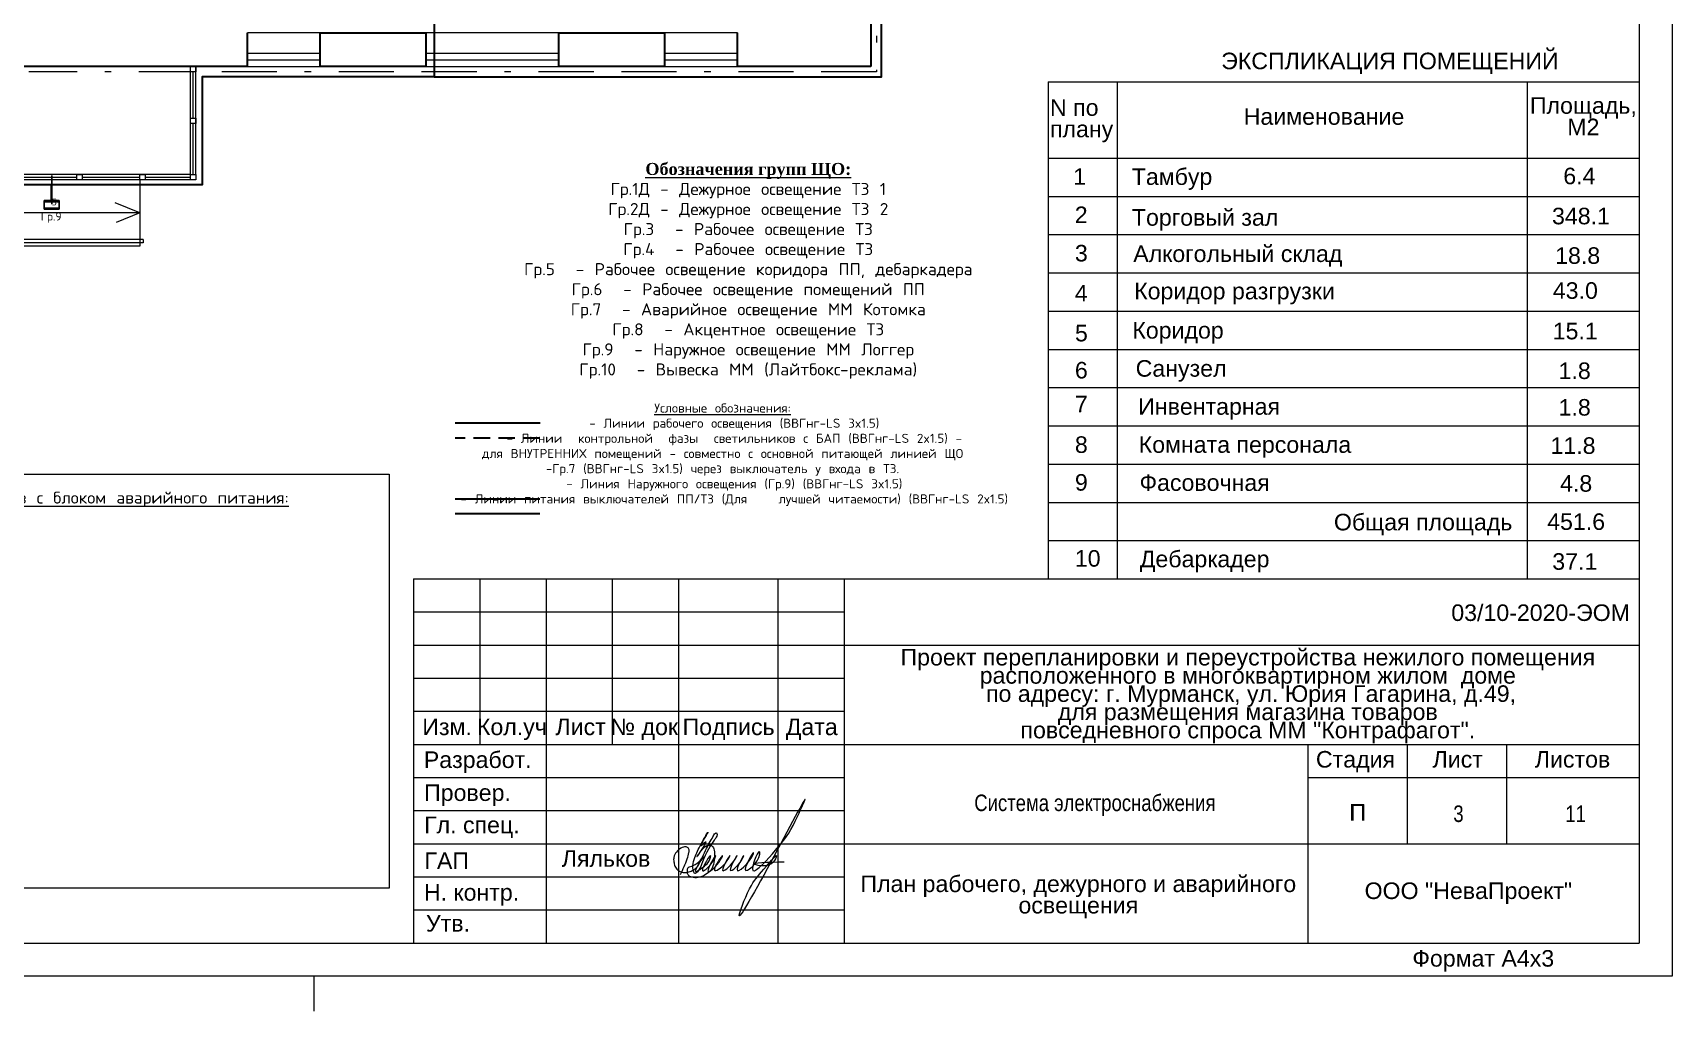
# Model space of a CAD drawing. Header units: metres. Extents: x -472 to 201, y -446 to -235.
# Drawn here: x -78.41 to -53.67, y -342.36 to -327.59 of the extents above; entities that cross this region are included whole.
import ezdxf
from ezdxf.enums import TextEntityAlignment as Align

# ---------------------------------------------------------------- set-up
doc = ezdxf.new("R2010")
doc.units = ezdxf.units.M
doc.header["$MEASUREMENT"] = 0
doc.linetypes.add('( Border )', pattern=[1.751, 0.5, -0.25, 0.5, -0.25, 0.001, -0.25])
doc.linetypes.add('( Hidden )', pattern=[0.375, 0.25, -0.125])
for name, color, linetype, lineweight in [('_ЛинииОСВ', 174, 'Continuous', 30), ('_Электрика', 7, 'Continuous', 15), ('Level 50', 7, 'Continuous', 0), ('Level 63', 7, 'Continuous', 0)]:
    doc.layers.add(name, color=color, linetype=linetype, lineweight=lineweight)
for name, color, linetype in [('DLXLUM', 220, 'Continuous'), ('DLXLUMEX', 220, 'Continuous'), ('Электрика', 7, 'Continuous')]:
    doc.layers.add(name, color=color, linetype=linetype)
doc.styles.get("Standard").update_dxf_attribs({"font": 'txt.shx'})
doc.styles.add('Style-Arial', font='arial.ttf')

# ---------------------------------------------------------------- blocks, each defined once
blk = doc.blocks.new('*U124')
at = {"color": 1}
blk.add_line((0, 17), (0, 450), dxfattribs=at)
for p, q in [((-113, 74), (-113, -39)), ((-113, 56), (-113, 74)), ((113, 74), (-113, 74)), ((-113, 74), (-113, 56)), ((-113, -39), (-113, 74)), ((-113, 74), (113, 74)), ((113, 56), (-113, 56)), ((-113, 56), (-113, -56)), ((-113, -56), (-113, 56)), ((-113, 56), (113, 56)), ((113, 56), (113, 74)), ((113, 74), (113, 56)), ((113, -39), (113, 74)), ((113, 74), (113, -39)), ((113, -56), (113, 56)), ((113, 56), (113, -56)), ((-113, -39), (113, -39)), ((-113, -56), (-113, -39)), ((-113, -39), (-113, -56)), ((113, -39), (-113, -39)), ((-113, -56), (113, -56)), ((113, -56), (-113, -56)), ((113, -39), (113, -56)), ((113, -56), (113, -39))]:
    blk.add_line(p, q)
at = {"layer": 'DLXLUMEX', "color": 7}
blk.add_text('5', height=100, dxfattribs=at).set_placement((0, 0))

msp = doc.modelspace()

# ---------------------------------------------------------------- linework, layer by layer
at = {"color": 7, "linetype": 'Continuous', "lineweight": 30}
for p, q in [((-65.764, -323.788), (-65.764, -328.098)), ((-75.174, -328.098), (-75.174, -327.588)), ((-74.074, -328.098), (-74.074, -327.588)), ((-74.074, -327.588), (-72.474, -327.588)), ((-72.474, -328.098), (-72.474, -327.588)), ((-70.474, -328.098), (-70.474, -327.588)), ((-70.474, -327.588), (-68.874, -327.588)), ((-68.874, -328.098), (-68.874, -327.588)), ((-67.774, -328.098), (-67.774, -327.588)), ((-75.174, -328.098), (-78.734, -328.098)), ((-72.474, -328.098), (-74.074, -328.098)), ((-68.874, -328.098), (-70.474, -328.098)), ((-65.764, -328.098), (-67.774, -328.098))]:
    msp.add_line(p, q, dxfattribs=at)
at = {"color": 1, "linetype": '( Border )', "lineweight": 13, "ltscale": 1.666667}
for p, q in [((-65.679, -325.133), (-65.679, -328.175)), ((-65.679, -328.175), (-78.474, -328.175))]:
    msp.add_line(p, q, dxfattribs=at)
at = {"color": 7, "linetype": 'Continuous', "lineweight": 13}
for p, q in [((-74.074, -327.588), (-75.174, -327.588)), ((-70.474, -327.588), (-72.474, -327.588)), ((-67.774, -327.588), (-68.874, -327.588)), ((-75.174, -328.098), (-74.074, -328.098)), ((-72.474, -328.098), (-70.474, -328.098)), ((-68.874, -328.098), (-67.774, -328.098)), ((-63.085, -328.326), (-54.167, -328.326)), ((-63.085, -328.326), (-63.085, -335.834)), ((-62.047, -328.326), (-62.047, -335.834)), ((-55.856, -328.326), (-55.856, -335.834)), ((-54.167, -328.326), (-54.167, -335.834)), ((-63.085, -329.481), (-54.167, -329.481)), ((-63.085, -335.834), (-54.167, -335.834))]:
    msp.add_line(p, q, dxfattribs=at)
at = {"color": 7, "linetype": 'Continuous', "lineweight": 0}
for p, q in [((-75.174, -327.898), (-74.074, -327.898)), ((-72.474, -327.898), (-70.474, -327.898)), ((-68.874, -327.898), (-67.774, -327.898)), ((-76.034, -329.728), (-76.034, -328.11)), ((-75.954, -329.728), (-75.954, -328.098)), ((-75.174, -327.998), (-74.074, -327.998)), ((-72.474, -327.998), (-70.474, -327.998)), ((-68.874, -327.998), (-67.774, -327.998)), ((-75.994, -328.879), (-75.994, -328.178)), ((-75.994, -329.728), (-75.994, -328.959)), ((-76.034, -329.728), (-78.619, -329.728)), ((-78.619, -329.768), (-77.749, -329.768)), ((-76.034, -329.808), (-78.619, -329.808)), ((-77.669, -329.768), (-76.799, -329.768)), ((-76.799, -329.808), (-76.799, -330.808)), ((-76.719, -329.768), (-76.034, -329.768)), ((-63.085, -330.059), (-54.167, -330.059)), ((-76.799, -330.308), (-78.699, -330.308)), ((-76.799, -330.308), (-77.173, -330.155)), ((-76.799, -330.308), (-77.154, -330.452)), ((-76.749, -330.708), (-78.799, -330.708)), ((-76.749, -330.758), (-78.749, -330.758)), ((-76.799, -330.808), (-78.699, -330.808)), ((-76.749, -330.708), (-76.749, -330.758)), ((-63.085, -330.636), (-54.167, -330.636)), ((-63.085, -331.214), (-54.167, -331.214)), ((-63.085, -331.791), (-54.167, -331.791)), ((-63.085, -332.369), (-54.167, -332.369)), ((-63.085, -332.946), (-54.167, -332.946)), ((-63.085, -333.524), (-54.167, -333.524)), ((-63.085, -334.101), (-54.167, -334.101)), ((-63.085, -334.679), (-54.167, -334.679)), ((-63.085, -335.256), (-54.167, -335.256))]:
    msp.add_line(p, q, dxfattribs=at)
at = {"color": 7, "linetype": 'Continuous', "lineweight": 13, "flags": 128}
for points in [[(-76.034, -328.098), (-75.954, -328.098), (-75.954, -328.178), (-76.034, -328.178), (-76.034, -328.098)], [(-76.034, -328.879), (-75.954, -328.879), (-75.954, -328.959), (-76.034, -328.959), (-76.034, -328.879)], [(-77.749, -329.728), (-77.669, -329.728), (-77.669, -329.808), (-77.749, -329.808), (-77.749, -329.728)], [(-76.799, -329.728), (-76.719, -329.728), (-76.719, -329.808), (-76.799, -329.808), (-76.799, -329.728)], [(-76.034, -329.728), (-75.954, -329.728), (-75.954, -329.808), (-76.034, -329.808), (-76.034, -329.728)]]:
    msp.add_lwpolyline(points, close=True, dxfattribs=at)
at = {"color": 5, "linetype": 'Continuous', "lineweight": 0}
msp.add_spline([(-68.637, -340.297), (-68.535, -340.062), (-68.51, -339.968), (-68.51, -339.915), (-68.541, -339.884), (-68.59, -339.884), (-68.667, -339.928), (-68.722, -339.998), (-68.737, -340.039), (-68.737, -340.107), (-68.72, -340.171), (-68.677, -340.232), (-68.627, -340.26), (-68.561, -340.271), (-68.493, -340.253), (-68.434, -340.226), (-68.394, -340.195), (-68.323, -340.072), (-68.257, -339.936), (-68.203, -339.825), (-68.147, -339.728), (-68.109, -339.676), (-68.092, -339.671), (-68.085, -339.696), (-68.096, -339.737), (-68.129, -339.782), (-68.32, -340.15), (-68.381, -340.256), (-68.426, -340.282), (-68.438, -340.261), (-68.444, -340.24), (-68.452, -340.164), (-68.418, -340.041), (-68.324, -339.834), (-68.225, -339.664), (-68.322, -339.861), (-68.259, -339.805), (-68.388, -340.029), (-68.287, -339.898), (-68.213, -339.855), (-68.157, -339.87), (-68.13, -339.93), (-68.122, -340.027), (-68.193, -340.25), (-68.281, -340.314), (-68.345, -340.341), (-68.444, -340.345), (-68.513, -340.316), (-68.526, -340.294), (-68.533, -340.244), (-68.52, -340.192), (-68.444, -340.165), (-68.291, -340.028), (-68.406, -340.255), (-68.347, -340.221), (-68.193, -340.066), (-68.181, -340.021), (-68.306, -340.238), (-68.173, -340.137), (-68.104, -340.014), (-68.222, -340.247), (-68.06, -340.119), (-68.002, -340.014), (-68.125, -340.232), (-67.959, -340.126), (-67.892, -340.014), (-68.002, -340.234), (-67.832, -340.097), (-67.785, -340.014), (-67.886, -340.231), (-67.689, -340.039), (-67.684, -340.026), (-67.782, -340.219), (-67.538, -339.992), (-67.535, -339.982), (-67.659, -340.222), (-67.44, -339.992), (-67.44, -339.963), (-67.55, -340.211), (-67.249, -339.986), (-66.905, -339.493), (-66.77, -339.202), (-67.748, -340.895), (-67.565, -340.463), (-67.34, -340.173), (-67.187, -340.019), (-67.242, -340.116), (-67.512, -340.148), (-67.07, -340.106)], degree=3, dxfattribs=at)
at = {"layer": '_ЛинииОСВ', "color": 1, "linetype": '( Hidden )'}
msp.add_lwpolyline([(-70.761, -333.711), (-72.039, -333.711)], dxfattribs=at)
at = {"layer": '_Электрика', "color": 114, "lineweight": 30, "true_color": 0x139b48}
for points in [[(-72.492, -325.358), (-72.356, -325.358), (-72.356, -328.255), (-65.605, -328.255), (-65.605, -325.101), (-65.129, -325.101)], [(-72.356, -328.255), (-75.859, -328.255), (-75.859, -329.886), (-78.131, -329.886), (-78.131, -330.137), (-78.131, -329.886), (-82.129, -329.886), (-82.129, -330.11), (-82.127, -329.886), (-86.129, -329.886), (-86.129, -330.119), (-86.129, -329.886), (-90.128, -329.886), (-90.128, -330.116), (-90.127, -329.886), (-94.138, -329.886)], [(-70.761, -334.63), (-72.039, -334.63)]]:
    msp.add_lwpolyline(points, dxfattribs=at)
at = {"layer": '_Электрика', "color": 2, "lineweight": 30, "true_color": 0xf1eb1f}
msp.add_lwpolyline([(-70.755, -333.482), (-72.039, -333.482)], dxfattribs=at)
at = {"layer": '_Электрика'}
msp.add_lwpolyline([(-84.2, -334.252), (-73.033, -334.252), (-73.033, -340.504), (-84.2, -340.504)], close=True, dxfattribs=at)
at = {"layer": '_Электрика', "color": 175, "lineweight": 30, "true_color": 0x4554a5}
msp.add_lwpolyline([(-70.761, -334.854), (-72.039, -334.854)], dxfattribs=at)
at = {"layer": 'Level 50', "color": 7, "linetype": 'Continuous', "lineweight": 13}
for p in [(-54.167, -313.334), (-113.606, -341.334)]:
    msp.add_line(p, (-54.167, -341.334), dxfattribs=at)
at = {"layer": 'Level 63', "color": 7, "linetype": 'Continuous', "lineweight": 13}
for p, q in [((-72.667, -335.834), (-54.167, -335.834)), ((-72.667, -335.834), (-72.667, -341.334)), ((-71.667, -335.834), (-71.667, -338.334)), ((-70.667, -335.834), (-70.667, -341.334)), ((-69.667, -335.834), (-69.667, -338.334)), ((-68.667, -335.834), (-68.667, -341.334)), ((-67.167, -335.834), (-67.167, -341.334)), ((-66.167, -335.834), (-66.167, -341.334)), ((-66.167, -336.834), (-54.167, -336.834)), ((-72.667, -337.834), (-66.167, -337.834)), ((-72.667, -338.334), (-66.167, -338.334)), ((-66.167, -338.334), (-54.167, -338.334)), ((-59.167, -338.834), (-54.167, -338.834)), ((-66.167, -339.834), (-54.167, -339.834))]:
    msp.add_line(p, q, dxfattribs=at)
at = {"layer": 'Level 63', "color": 7, "linetype": 'Continuous', "lineweight": 0}
for p, q in [((-72.667, -336.334), (-66.167, -336.334)), ((-72.667, -336.834), (-66.167, -336.834)), ((-72.667, -337.334), (-66.167, -337.334)), ((-72.667, -338.834), (-66.167, -338.834)), ((-72.667, -339.334), (-66.167, -339.334)), ((-72.667, -339.834), (-66.167, -339.834)), ((-72.667, -340.334), (-66.167, -340.334)), ((-72.667, -340.834), (-66.167, -340.834)), ((-74.167, -342.363), (-74.167, -341.834))]:
    msp.add_line(p, q, dxfattribs=at)
at = {"layer": 'Level 63', "color": 7, "linetype": 'Continuous', "lineweight": 0, "flags": 128}
msp.add_lwpolyline([(-53.667, -341.834), (-115.167, -341.834), (-115.167, -312.834), (-53.667, -312.834), (-53.667, -341.834)], close=True, dxfattribs=at)
at = {"layer": 'Level 63', "color": 7, "linetype": 'Continuous', "lineweight": 13, "flags": 128}
for points in [[(-59.167, -338.334), (-59.167, -341.334)], [(-57.667, -338.334), (-57.667, -339.834)], [(-56.167, -338.334), (-56.167, -339.834)]]:
    msp.add_lwpolyline(points, dxfattribs=at)

# ---------------------------------------------------------------- block references
at = {"layer": 'DLXLUM', "xscale": 0.001, "yscale": 0.001, "zscale": 0.001}
msp.add_blockref('*U124', (-78.127, -330.195), dxfattribs=at)

# ---------------------------------------------------------------- texts
at = {"color": 7, "lineweight": 13, "style": 'Style-Arial'}
msp.add_text('ЭКСПЛИКАЦИЯ ПОМЕЩЕНИЙ ', height=0.25, dxfattribs=at).set_placement((-60.475, -327.888), align=Align.TOP_LEFT)
at = {"color": 7, "linetype": 'Continuous', "lineweight": 0, "style": 'Style-Arial'}
for s, p in [('1', (-62.611, -329.633)), ('Тамбур', (-61.217, -329.635)), ('6.4', (-55.068, -329.625)), ('2', (-62.588, -330.212)), ('Торговый зал', (-60.718, -330.251)), ('348.1', (-55.044, -330.23)), ('3', (-62.586, -330.791)), ('Алкогольный склад', (-60.224, -330.799)), ('18.8', (-55.094, -330.827)), ('Коридор разгрузки', (-60.274, -331.363)), ('43.0', (-55.129, -331.355)), ('4', (-62.587, -331.394)), ('5', (-62.585, -331.998)), ('Коридор ', (-61.078, -331.956)), ('15.1', (-55.131, -331.967)), ('6', (-62.586, -332.558)), ('Санузел', (-61.08, -332.531)), ('1.8', (-55.139, -332.566)), ('7', (-62.586, -333.07)), ('Инвентарная', (-60.657, -333.106)), ('1.8', (-55.139, -333.119)), ('8', (-62.586, -333.682)), ('Комната персонала', (-60.116, -333.681)), ('11.8', (-55.164, -333.697)), ('9', (-62.586, -334.252)), ('Фасовочная', (-60.725, -334.256)), ('4.8', (-55.117, -334.268)), ('Общая площадь ', (-57.378, -334.852)), ('451.6', (-55.117, -334.845)), ('10', (-62.49, -335.4)), ('Дебаркадер', (-60.725, -335.409)), ('37.1', (-55.137, -335.447))]:
    msp.add_text(s, height=0.25, dxfattribs=at).set_placement(p, align=Align.TOP_CENTER)
at = {"color": 7, "linetype": 'Continuous', "lineweight": 13, "style": 'Style-Arial'}
for s, p in [('03/10-2020-ЭОМ', (-55.653, -336.22)), ('П', (-58.416, -339.236))]:
    msp.add_text(s, height=0.25, dxfattribs=at).set_placement(p, align=Align.TOP_CENTER)
at = {"color": 7, "linetype": 'Continuous', "lineweight": 0, "style": 'Style-Arial', "width": 0.8}
for s, p in [('3', (-56.893, -339.256)), ('11', (-55.125, -339.256))]:
    msp.add_text(s, height=0.25, dxfattribs=at).set_placement(p, align=Align.TOP_CENTER)
at = {"color": 7, "linetype": 'Continuous', "lineweight": 13, "char_height": 0.25, "style": 'Style-Arial'}
for s, insert, attachment_point, line_spacing_factor in [('N по \\Pплану', (-63.059, -328.592), 1, 0.776524), ('Наименование', (-60.135, -328.727), 1, 0.6), ('Проект перепланировки и переустройства нежилого помещения \\Pрасположенного в многоквартирном жилом  доме \\P по адресу: г. Мурманск, ул. Юрия Гагарина, д.49,\\Pдля размещения магазина товаров \\Pповседневного спроса ММ "Контрафагот".', (-60.073, -336.892), 2, 0.66)]:
    msp.add_mtext(s, dxfattribs=dict(at, insert=insert, attachment_point=attachment_point, line_spacing_factor=line_spacing_factor))
at = {"color": 7, "linetype": 'Continuous', "lineweight": 0, "char_height": 0.25, "style": 'Style-Arial'}
for s, insert, attachment_point, line_spacing_factor in [('Площадь,\\PМ2', (-55.008, -328.561), 2, 0.776524), ('{\\W0.8;Система электроснабжения}', (-62.382, -339.254), 5, 0.9)]:
    msp.add_mtext(s, dxfattribs=dict(at, insert=insert, attachment_point=attachment_point, line_spacing_factor=line_spacing_factor))
at = {"color": 7, "linetype": 'Continuous', "lineweight": 13, "insert": (-62.632, -340.637), "char_height": 0.25, "width": 6.62488, "attachment_point": 5, "line_spacing_factor": 0.776524, "style": 'Style-Arial'}
msp.add_mtext('План рабочего, дежурного и аварийного освещения', dxfattribs=at)
at = {"layer": '_Электрика', "linetype": 'Continuous', "lineweight": 30}
msp.add_text('Гр.9', height=0.1228, dxfattribs=at).set_placement((-78.295, -330.423))
at = {"layer": 'Level 63', "color": 7, "linetype": 'Continuous', "lineweight": 0, "style": 'Style-Arial'}
for s, p in [('Изм.', (-72.16, -338.069)), ('Кол.уч', (-71.182, -338.069)), ('Лист', (-70.144, -338.069)), ('№ док', (-69.185, -338.069)), ('Подпись', (-67.911, -338.069)), ('Дата', (-66.656, -338.069)), ('Разработ.', (-71.698, -338.565)), ('Стадия', (-58.448, -338.559)), ('Лист', (-56.904, -338.559)), ('Листов', (-55.171, -338.559)), ('Провер.', (-71.852, -339.063)), ('Гл. спец.', (-71.786, -339.55)), ('ГАП', (-72.166, -340.091)), ('Н. контр.', (-71.791, -340.569)), ('ООО "НеваПроект"', (-56.744, -340.544)), ('Утв.', (-72.147, -341.036)), ('Формат А4х3', (-56.519, -341.565))]:
    msp.add_text(s, height=0.25, dxfattribs=at).set_placement(p, align=Align.MIDDLE_CENTER)
msp.add_text('П', height=0.25, dxfattribs=at).set_placement((-58.537, -339.238), align=Align.TOP_LEFT)
msp.add_text('Ляльков', height=0.25, dxfattribs=at).set_placement((-69.761, -339.932), align=Align.TOP_CENTER)
at = {"layer": 'Электрика', "lineweight": 9, "attachment_point": 1}
for s, width, gutter_width, heights, insert, char_height in [('\\pxi-3,l3,qc,t3;{\\fTimes New Roman|b1|i0|c204|p23;\\LОбозначения групп ЩО:\\P\\pi0,l0,q*,tz;}Гр.1Д - Дежурное освещение ТЗ 1\\PГр.2Д - Дежурное освещение ТЗ 2\\PГр.3  - Рабочее освещение ТЗ\\PГр.4  - Рабочее освещение ТЗ\\PГр.5  - Рабочее освещение коридора ПП, дебаркадера\\PГр.6  - Рабочее освещение помещений ПП\\PГр.7  - Аварийное освещение ММ Котомка\\PГр.8  - Акцентное освещение ТЗ\\PГр.9  - Наружное освещение ММ Логгер\\PГр.10  - Вывеска ММ (Лайтбокс-реклама)', 8.93625, 2.647, [0], (-72.082, -329.553), 0.18162), ('\\pxqc;{\\LУсловные обозначения:\\P\\pq*;}^I^I^I- Линии рабочего освещения (ВВГнг-LS 3x1.5) \\P^I^I^I- Линии  контрольной  фазы  светильников с БАП (ВВГнг-LS 2x1.5) - для ВНУТРЕННИХ помещений - совместно с основной питающей линией ЩО -Гр.7 (ВВГнг-LS 3x1.5) через выключатель у входа в ТЗ. \\P^I^I^I- Линия Наружного освещения (Гр.9) (ВВГнг-LS 3x1.5)\\P^I^I^I- Линии питания выключателей ПП/ТЗ (Для ^I^I^Iлучшей читаемости) (ВВГнг-LS 2x1.5)', 8.29472, 24.415, [6.552], (-72.15, -333.186), 0.137233), ('\\pxqc;{\\LСхема подключения светильников с блоком аварийного питания:}', 15.91644, 24.415, [7.343], (-86.549, -334.518), 0.18)]:
    msp.add_mtext_dynamic_manual_height_columns(s, width=width, gutter_width=gutter_width, heights=heights, dxfattribs=dict(at, insert=insert, char_height=char_height))

doc.saveas('drawing.dxf')
